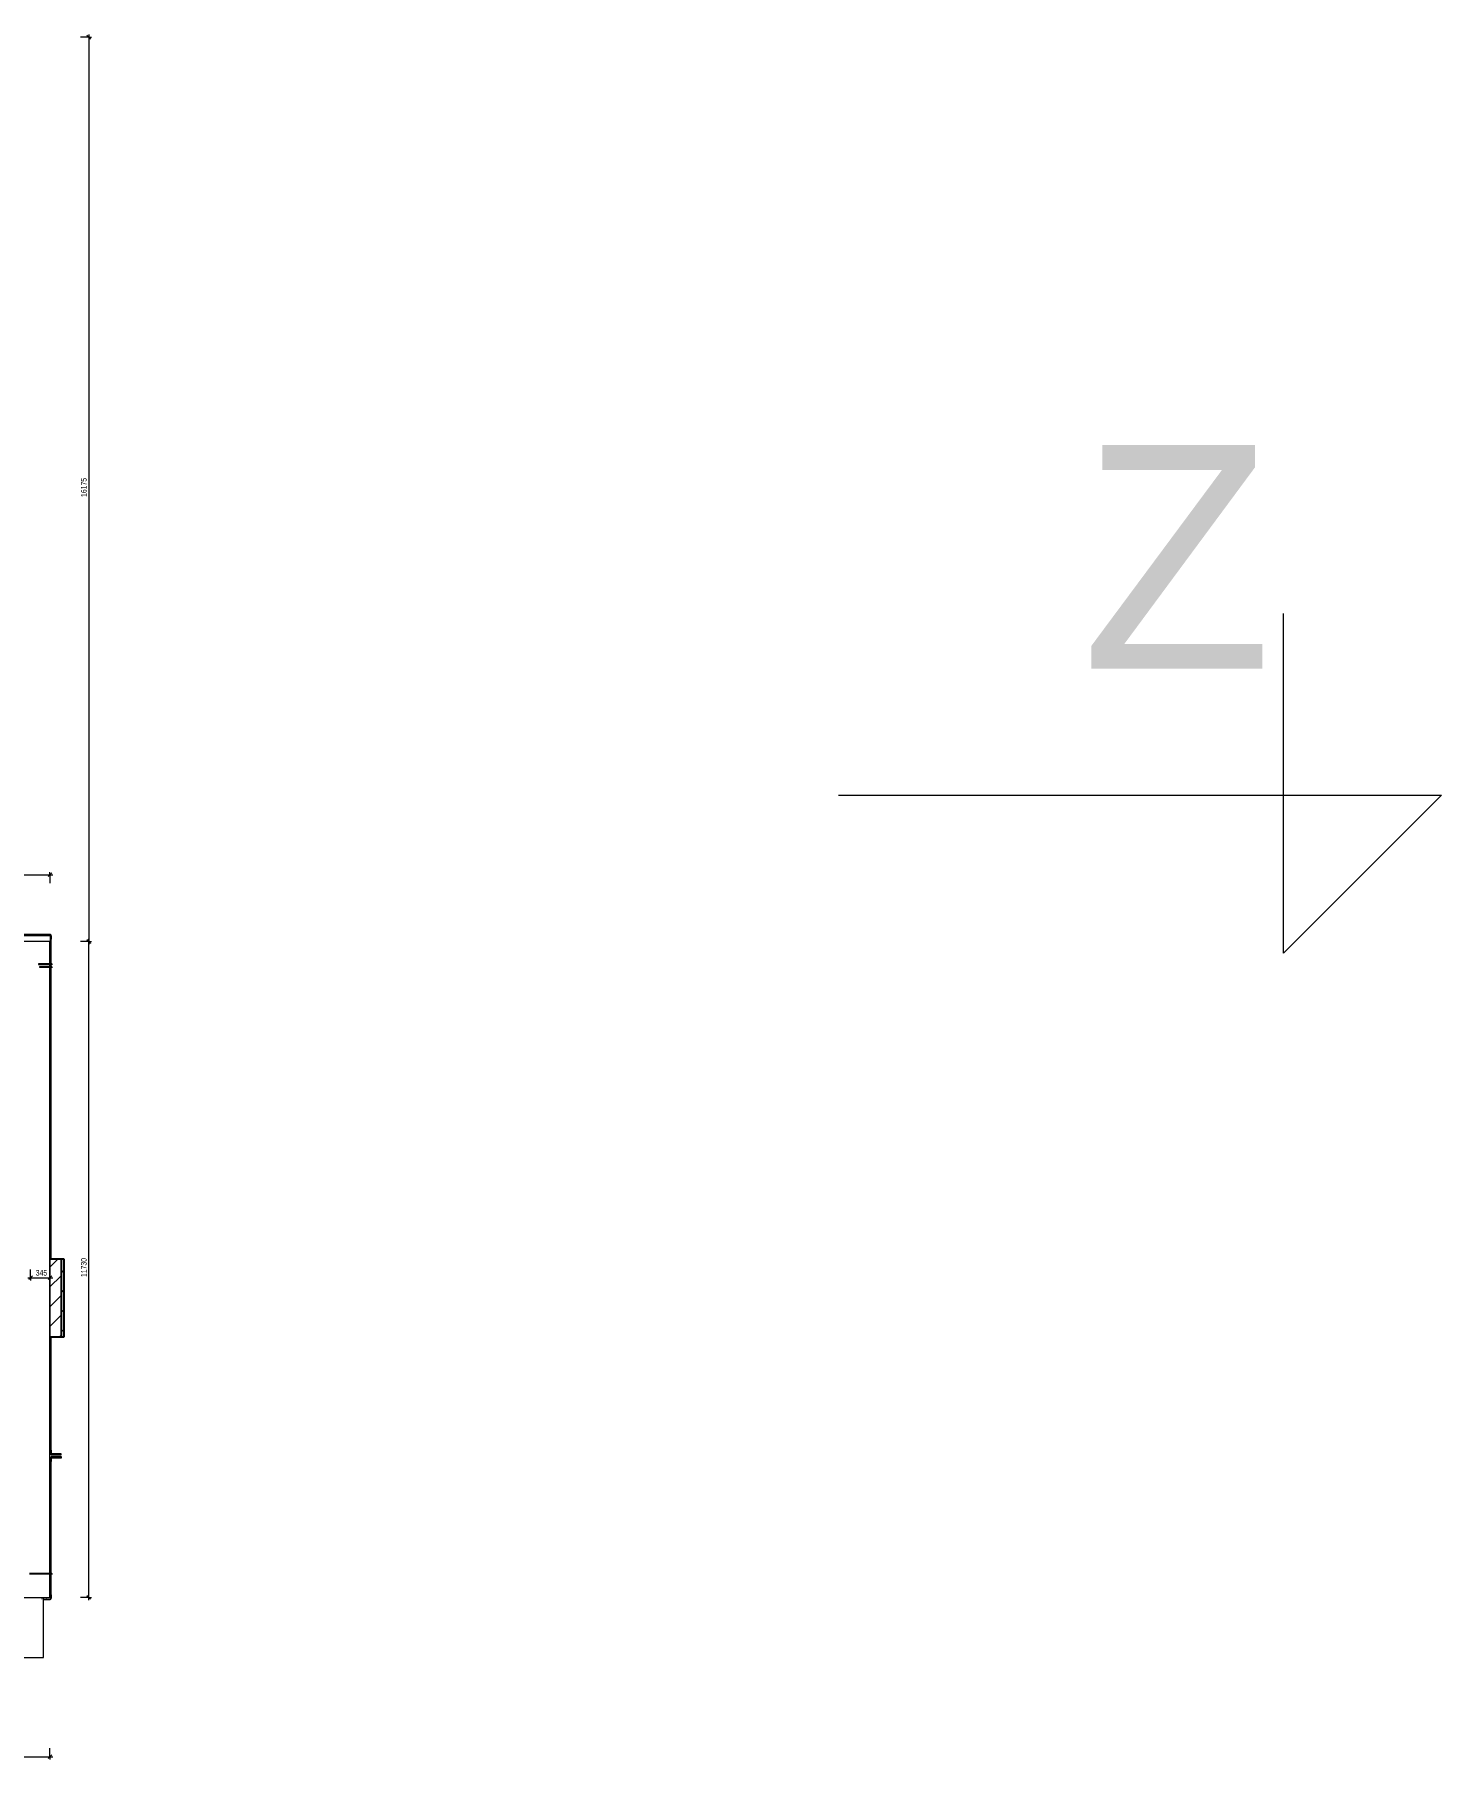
# Model space of a CAD drawing. Header units: millimetres. Extents: x 46521 to 256645, y -45352 to 20466.
# Drawn here: x 96114 to 121290, y -31867 to -1013 of the extents above; entities that cross this region are included whole.
import ezdxf

# ---------------------------------------------------------------- set-up
doc = ezdxf.new("R2010")
doc.units = ezdxf.units.MM
for name, color, linetype, lineweight in [('A-ANNO-DIMS', 211, 'Continuous', 9), ('A-ANNO-DIMS-50', 211, 'Continuous', 9), ('A-DETL-THIN', 151, 'Continuous', 13), ('A-FLOR', 192, 'Continuous', 13), ('A-GLAZ', 151, 'Continuous', 13), ('A-ROOF', 132, 'Continuous', 13), ('A-WALL', 113, 'Continuous', 13), ('E-POWR-CNDT', 130, 'Continuous', 13), ('E-POWR-CNTR', 130, 'Continuous', 13), ('E-POWR-DROP', 130, 'Continuous', 13), ('G-ANNO-TEXT', 231, 'Continuous', 9), ('Q-SPCQ', 91, 'Continuous', 13)]:
    doc.layers.add(name, color=color, linetype=linetype, lineweight=lineweight)
doc.styles.add('Arial_2', font='arial.ttf', dxfattribs={"width": 0.7, "height": 100})
doc.styles.add('Arial_4', font='arial.ttf', dxfattribs={"height": 4000})
doc.dimstyles.new('Vnitřní_-_průhledné', dxfattribs={"dimscale": 304.8, "dimtxt": 102.02594, "dimasz": 0.213255, "dimexe": 0.164042, "dimexo": 0.0625, "dimgap": 0.032808, "dimtad": 1, "dimdec": 0, "dimrnd": 5, "dimzin": 0, "dimdsep": 46, "dimtxsty": 'Arial_2', "dimblk1": 'OBLIQUE', "dimblk2": 'OBLIQUE', "dimsah": 1, "dimcen": 0.09, "dimdle": 0.164042, "dimazin": 0, "dimtfac": 1, "dimtdec": 4, "dimtix": 1, "dimtmove": 0, "dimatfit": 3, "dimfxl": 0.492126, "dimfxlon": 1, "dimtvp": 1, "dimtolj": 1, "dimtzin": 0, "dimarcsym": 2})

# ---------------------------------------------------------------- blocks, each defined once
blk = doc.blocks.new('parapet_ext - parapet_ext-1802102-STŘECHA DEMOLICE B')
at = {"layer": 'Q-SPCQ'}
h = blk.add_hatch(dxfattribs=at)
h.set_pattern_fill('FP_5', color=41, style=0, pattern_type=2)
h.set_pattern_definition([(315, (23614.28, 96339.63), (176.7767, 176.7767), [])])
h.paths.add_polyline_path([(-700, -300), (700, -300), (700, -250), (-700, -250), (-700, -260)])
at = {"layer": 'Q-SPCQ', "color": 31, "lineweight": 25}
for p, q in [((-700, -300), (-700, -250)), ((700, -300), (-700, -300)), ((700, -250), (700, -300))]:
    blk.add_line(p, q, dxfattribs=at)
blk = doc.blocks.new('Conduit Elbow - without Fittings - EMT - Standard-1108667-STŘECHA DEMOLICE B')
at = {"layer": 'E-POWR-CNDT'}
for p, q in [((-20, 10), (-75, 10)), ((-75, 10), (-75, -10)), ((-10, 75), (-10, 20)), ((10, 75), (-10, 75)), ((10, 20), (10, 75)), ((-75, -10), (-20, -10))]:
    blk.add_line(p, q, dxfattribs=at)
at = {"layer": 'E-POWR-CNDT', "flags": 128}
for points in [[(-10, 20), (-10, 20), (-10, 19), (-10, 19), (-10, 18), (-10, 18), (-10, 18), (-10, 17), (-11, 17), (-11, 16), (-11, 16), (-11, 16), (-11, 15), (-11, 15), (-12, 15), (-12, 14), (-12, 14), (-12, 14), (-12, 13), (-13, 13), (-13, 13), (-13, 13), (-14, 12), (-14, 12), (-14, 12), (-15, 12), (-15, 11), (-15, 11), (-16, 11), (-16, 11), (-16, 11), (-17, 11), (-17, 10), (-18, 10), (-18, 10), (-18, 10), (-19, 10), (-19, 10), (-19, 10), (-20, 10), (-20, 10)], [(-20, -10), (-19, -10), (-18, -10), (-16, -10), (-15, -10), (-14, -9), (-13, -9), (-12, -9), (-11, -8), (-9, -8), (-8, -8), (-7, -7), (-6, -7), (-5, -6), (-4, -5), (-3, -5), (-2, -4), (-1, -3), (0, -3), (1, -2), (2, -1), (2, 0), (3, 1), (4, 2), (5, 3), (5, 4), (6, 5), (6, 6), (7, 7), (8, 8), (8, 9), (8, 10), (9, 11), (9, 13), (9, 14), (10, 15), (10, 16), (10, 17), (10, 18), (10, 20), (10, 20)]]:
    blk.add_lwpolyline(points, dxfattribs=at)
blk = doc.blocks.new('OKNO_1k_nadsvetlik - OKNO_1k_nadsvetlik_1500x1800-1969513-STŘECHA DEMOLICE B')
at = {"layer": 'A-GLAZ'}
for p, q in [((-750, 126), (750, 126)), ((-750, 125), (-750, 126)), ((750, 126), (750, 125))]:
    blk.add_line(p, q, dxfattribs=at)
blk = doc.blocks.new('parapet_ext - parapet_ext-1802104-STŘECHA DEMOLICE B')
at = {"layer": 'Q-SPCQ'}
h = blk.add_hatch(dxfattribs=at)
h.set_pattern_fill('FP_41', color=41, style=0, pattern_type=2)
h.set_pattern_definition([(135, (-23614.28, -96289.63), (-176.7767, -176.7767), [])])
h.paths.add_polyline_path([(700, 121), (700, 300), (-700, 300), (-700, 101), (700, 101)])
at = {"layer": 'Q-SPCQ', "color": 31, "lineweight": 25}
for p, q in [((-700, 101), (-700, 300)), ((-700, 300), (700, 300)), ((700, 300), (700, 101))]:
    blk.add_line(p, q, dxfattribs=at)
blk = doc.blocks.new('DIMBLOCK6-STŘECHA DEMOLICE B')
at = {"layer": 'A-ANNO-DIMS-50'}
for p, q in [((96045, -23252), (96045, -23102)), ((96390, -23252), (96390, -23102)), ((95995, -23252), (96440, -23252)), ((96045, -23252), (96045, -23302)), ((96390, -23252), (96390, -23302))]:
    blk.add_line(p, q, dxfattribs=at)
at = {"layer": 'A-ANNO-DIMS-50', "lineweight": 18}
for p, q in [((96045, -23252), (96012, -23284)), ((96045, -23252), (96077, -23219)), ((96390, -23252), (96357, -23284)), ((96390, -23252), (96422, -23219))]:
    blk.add_line(p, q, dxfattribs=at)
at = {"layer": 'A-ANNO-DIMS-50', "color": 0, "insert": (96137, -23112), "char_height": 100, "width": 192.12, "attachment_point": 1, "line_spacing_factor": 0.941778, "style": 'Arial_2'}
blk.add_mtext('345', dxfattribs=at)
blk = doc.blocks.new('_Oblique')
at = {"color": 0, "linetype": 'ByBlock', "lineweight": -2}
blk.add_line((-0.5, -0.5), (0.5, 0.5), dxfattribs=at)
blk = doc.blocks.new('DIMBLOCK30-STŘECHA DEMOLICE B')
at = {"layer": 'A-ANNO-DIMS-50'}
for p, q in [((77440, -31817), (77440, -31667)), ((96390, -31817), (96390, -31667)), ((77440, -31817), (96440, -31817)), ((77440, -31817), (77440, -31867)), ((96390, -31817), (96390, -31867))]:
    blk.add_line(p, q, dxfattribs=at)
at = {"layer": 'A-ANNO-DIMS-50', "lineweight": 18}
for p, q in [((77440, -31817), (77407, -31850)), ((77440, -31817), (77472, -31785)), ((96390, -31817), (96357, -31850)), ((96390, -31817), (96422, -31785))]:
    blk.add_line(p, q, dxfattribs=at)
at = {"layer": 'A-ANNO-DIMS-50', "color": 0, "insert": (86781, -31678), "char_height": 100, "width": 320.2, "attachment_point": 1, "line_spacing_factor": 0.941778, "style": 'Arial_2'}
blk.add_mtext('18950', dxfattribs=at)
blk = doc.blocks.new('DIMBLOCK33-STŘECHA DEMOLICE B')
at = {"layer": 'A-ANNO-DIMS-50'}
for p, q in [((97086, -17238), (96936, -17238)), ((97086, -29019), (97086, -17188)), ((97086, -17238), (97136, -17238)), ((97086, -28969), (96936, -28969)), ((97086, -28969), (97136, -28969))]:
    blk.add_line(p, q, dxfattribs=at)
at = {"layer": 'A-ANNO-DIMS-50', "lineweight": 18}
for p, q in [((97086, -17238), (97053, -17206)), ((97086, -17238), (97118, -17271)), ((97086, -28969), (97053, -28937)), ((97086, -28969), (97118, -29002))]:
    blk.add_line(p, q, dxfattribs=at)
at = {"layer": 'A-ANNO-DIMS-50', "color": 0, "insert": (96946, -23237), "char_height": 100, "width": 320.2, "attachment_point": 1, "rotation": 90, "line_spacing_factor": 0.941778, "style": 'Arial_2'}
blk.add_mtext('11730', dxfattribs=at)
blk = doc.blocks.new('DIMBLOCK35-STŘECHA DEMOLICE B')
at = {"layer": 'A-ANNO-DIMS-50', "lineweight": 18}
for p, q in [((71465, -16044), (71433, -16076)), ((71465, -16044), (71498, -16011)), ((96390, -16044), (96357, -16076)), ((96390, -16044), (96422, -16011))]:
    blk.add_line(p, q, dxfattribs=at)
at = {"layer": 'A-ANNO-DIMS-50'}
for p, q in [((71465, -16044), (71465, -15994)), ((71465, -16044), (96440, -16044)), ((71465, -16044), (71465, -16194)), ((96390, -16044), (96390, -15994)), ((96390, -16044), (96390, -16194))]:
    blk.add_line(p, q, dxfattribs=at)
at = {"layer": 'A-ANNO-DIMS-50', "color": 0, "insert": (83794, -15904), "char_height": 100, "width": 320.2, "attachment_point": 1, "line_spacing_factor": 0.941778, "style": 'Arial_2'}
blk.add_mtext('24925', dxfattribs=at)
blk = doc.blocks.new('DIMBLOCK41-STŘECHA DEMOLICE B')
at = {"layer": 'A-ANNO-DIMS-50'}
for p, q in [((97086, -1063), (96936, -1063)), ((97086, -1013), (97086, -17288)), ((97086, -1063), (97136, -1063)), ((97086, -17238), (96936, -17238)), ((97086, -17238), (97136, -17238))]:
    blk.add_line(p, q, dxfattribs=at)
at = {"layer": 'A-ANNO-DIMS-50', "lineweight": 18}
for p, q in [((97086, -1063), (97053, -1031)), ((97086, -1063), (97118, -1096)), ((97086, -17238), (97053, -17206)), ((97086, -17238), (97118, -17271))]:
    blk.add_line(p, q, dxfattribs=at)
at = {"layer": 'A-ANNO-DIMS-50', "color": 0, "insert": (96946, -9284), "char_height": 100, "width": 320.2, "attachment_point": 1, "rotation": 90, "line_spacing_factor": 0.941778, "style": 'Arial_2'}
blk.add_mtext('16175', dxfattribs=at)

msp = doc.modelspace()

# ---------------------------------------------------------------- hatches: boundary and pattern name
at = {"layer": 'E-POWR-DROP'}
for color, points in [(41, [(96423.3, -17647.7), (96424.6, -17647.5), (96427.6, -17645.2), (96428.1, -17641.4), (96425.8, -17638.3), (96422, -17637.8), (96419.8, -17639.1), (96418.3, -17642.7), (96419.8, -17646.2), (96422, -17647.5)]), (41, [(96423.3, -17697.7), (96424.6, -17697.5), (96427.6, -17695.2), (96428.1, -17691.4), (96425.8, -17688.3), (96422, -17687.8), (96419.8, -17689.1), (96418.3, -17692.7), (96419.8, -17696.2), (96422, -17697.5)]), (41, [(96423.3, -28549.3), (96424.6, -28549.1), (96427.6, -28546.8), (96428.1, -28543), (96425.8, -28540), (96422, -28539.5), (96419.8, -28540.7), (96418.3, -28544.3), (96419.8, -28547.8), (96422, -28549.1)]), (256, [(96246.1, -29003.2), (96248.4, -29002.9), (96250.6, -29002), (96252.4, -29000.6), (96253.8, -28998.8), (96254.7, -28996.6), (96255, -28994.3), (96254.7, -28992), (96253.8, -28989.8), (96252.4, -28987.9), (96250.6, -28986.5), (96248.4, -28985.6), (96246.1, -28985.3), (96243.8, -28985.6), (96241.6, -28986.5), (96239.7, -28987.9), (96238.3, -28989.8), (96237.4, -28992), (96237.1, -28994.3), (96237.4, -28996.6), (96238.3, -28998.8), (96239.7, -29000.6), (96241.6, -29002), (96243.8, -29002.9)])]:
    msp.add_hatch(color=color, dxfattribs=at).paths.add_polyline_path(points)

# ---------------------------------------------------------------- linework, layer by layer
at = {"layer": 'A-DETL-THIN', "lineweight": 9}
for p, q in [((118461.7, -17446.6), (118461.7, -11371.7)), ((110498.3, -14618.2), (121290.2, -14618.2)), ((121290.2, -14618.2), (118461.7, -17446.6))]:
    msp.add_line(p, q, dxfattribs=at)
at = {"layer": 'A-FLOR'}
for p, q in [((96274.6, -30044.3), (96274.6, -28969.3)), ((83574.6, -30044.3), (96274.6, -30044.3))]:
    msp.add_line(p, q, dxfattribs=at)
at = {"layer": 'A-ROOF', "color": 41}
for p, q in [((96389.6, -17238.3), (74422.2, -17238.3)), ((96389.6, -17638.1), (96389.6, -17238.3)), ((96389.6, -17687.8), (96389.6, -17647.3)), ((96389.6, -28539.7), (96389.6, -17697.5)), ((96389.6, -28969.3), (96389.6, -28548.9)), ((77774.5, -28969.3), (96389.6, -28969.3))]:
    msp.add_line(p, q, dxfattribs=at)
at = {"layer": 'A-WALL'}
for p, q in [((96389.6, -28719.3), (96390.4, -28719.3)), ((96390.4, -28969.3), (96389.6, -28969.3)), ((96390.4, -28969.3), (96390.4, -28719.3))]:
    msp.add_line(p, q, dxfattribs=at)
at = {"layer": 'E-POWR-CNDT'}
for p, q in [((96331.3, -17109.2), (95483.4, -17109.2)), ((95483.4, -17127.1), (96331.3, -17127.1)), ((96397.1, -17193), (96397.1, -17638.3)), ((96415, -17637.8), (96415, -17193)), ((96397.1, -17647.4), (96397.1, -17687.7)), ((96397.1, -17697.7), (96397.1, -22914.3)), ((96415, -17687.7), (96415, -17647)), ((96415, -22914.3), (96415, -17697.1)), ((96397.1, -24314.3), (96397.1, -26332.8)), ((96415, -26332.8), (96415, -24314.3)), ((96396.1, -26332.8), (96396.1, -26387.7)), ((96396.1, -26483.3), (96396.1, -26538.2)), ((96416.1, -26387.7), (96416.1, -26332.8)), ((96416.1, -26538.2), (96416.1, -26483.3)), ((96480.9, -26397.7), (96426.1, -26397.7)), ((96426.1, -26417.7), (96480.9, -26417.7)), ((96480.9, -26453.3), (96426.1, -26453.3)), ((96426.1, -26473.4), (96480.9, -26473.4)), ((96591.1, -26398.7), (96480.9, -26398.7)), ((96480.9, -26416.6), (96591.1, -26416.6)), ((96596.1, -26454.4), (96480.9, -26454.4)), ((96480.9, -26472.3), (96596.1, -26472.3)), ((96591.1, -26416.6), (96591.1, -26398.7)), ((96596.1, -26472.3), (96596.1, -26454.4)), ((96397.1, -26538.2), (96397.1, -28539.9)), ((96415, -28539.4), (96415, -26538.2)), ((96397.1, -28549), (96397.1, -28919.5)), ((96415, -28919.5), (96415, -28548.6)), ((96320.9, -28984.3), (96274.6, -28984.3)), ((96331.3, -28985.3), (96320.9, -28985.3)), ((96386.1, -28984.3), (96331.3, -28984.3)), ((96396.1, -28919.5), (96396.1, -28974.3)), ((96416.1, -28974.3), (96416.1, -28919.5)), ((96274.6, -29004.3), (96320.9, -29004.3)), ((96320.9, -29003.2), (96331.3, -29003.2)), ((96331.3, -29004.3), (96386.1, -29004.3))]:
    msp.add_line(p, q, dxfattribs=at)
at = {"layer": 'E-POWR-CNDT', "color": 41}
for p, q in [((96340.8, -17637.7), (96183.3, -17637.7)), ((96183.3, -17637.7), (96183.3, -17647.7)), ((96183.3, -17647.7), (96340.8, -17647.7)), ((96370.8, -17687.7), (96203.3, -17687.7)), ((96203.3, -17687.7), (96203.3, -17697.7)), ((96203.3, -17697.7), (96370.8, -17697.7)), ((96373.3, -17637.7), (96340.8, -17637.7)), ((96340.8, -17647.7), (96373.3, -17647.7)), ((96403.3, -17687.7), (96370.8, -17687.7)), ((96370.8, -17697.7), (96403.3, -17697.7)), ((96340.8, -28539.3), (96023.3, -28539.3)), ((96023.3, -28549.3), (96340.8, -28549.3)), ((96373.3, -28539.3), (96340.8, -28539.3)), ((96340.8, -28549.3), (96373.3, -28549.3))]:
    msp.add_line(p, q, dxfattribs=at)
at = {"layer": 'E-POWR-CNDT', "color": 41, "flags": 128}
for points in [[(96421.9, -17637.7), (96421.4, -17637.7), (96420.8, -17637.7), (96420.1, -17637.7), (96419.4, -17637.7), (96418.5, -17637.7), (96417.7, -17637.7), (96416.7, -17637.7), (96415.7, -17637.7), (96414.6, -17637.7), (96413.4, -17637.7), (96412.2, -17637.7), (96410.9, -17637.7), (96409.5, -17637.7), (96408.1, -17637.7), (96406.7, -17637.7), (96405.2, -17637.7), (96403.6, -17637.7), (96402, -17637.7), (96400.3, -17637.7), (96398.6, -17637.7), (96396.9, -17637.7), (96395.1, -17637.7), (96393.3, -17637.7), (96391.4, -17637.7), (96389.5, -17637.7), (96387.6, -17637.7), (96385.7, -17637.7), (96383.8, -17637.7), (96381.8, -17637.7), (96379.8, -17637.7), (96377.8, -17637.7), (96375.8, -17637.7), (96373.8, -17637.7), (96373.3, -17637.7)], [(96373.3, -17647.7), (96375.3, -17647.7), (96377.3, -17647.7), (96379.3, -17647.7), (96381.3, -17647.7), (96383.2, -17647.7), (96385.2, -17647.7), (96387.1, -17647.7), (96389, -17647.7), (96390.9, -17647.7), (96392.8, -17647.7), (96394.6, -17647.7), (96396.4, -17647.7), (96398.2, -17647.7), (96399.9, -17647.7), (96401.5, -17647.7), (96403.2, -17647.7), (96404.7, -17647.7), (96406.3, -17647.7), (96407.8, -17647.7), (96409.2, -17647.7), (96410.5, -17647.7), (96411.8, -17647.7), (96413.1, -17647.7), (96414.3, -17647.7), (96415.4, -17647.7), (96416.4, -17647.7), (96417.4, -17647.7), (96418.3, -17647.7), (96419.1, -17647.7), (96419.9, -17647.7), (96420.6, -17647.7), (96421.2, -17647.7), (96421.7, -17647.7), (96422.2, -17647.7)], [(96422, -17687.7), (96421.7, -17687.7), (96421.4, -17687.7), (96421, -17687.7), (96420.7, -17687.7), (96420.3, -17687.7), (96419.8, -17687.7), (96419.3, -17687.7), (96418.9, -17687.7), (96418.3, -17687.7), (96417.8, -17687.7), (96417.2, -17687.7), (96416.7, -17687.7), (96416.1, -17687.7), (96415.4, -17687.7), (96414.8, -17687.7), (96414.1, -17687.7), (96413.4, -17687.7), (96412.7, -17687.7), (96412, -17687.7), (96411.3, -17687.7), (96410.6, -17687.7), (96409.8, -17687.7), (96409, -17687.7), (96408.3, -17687.7), (96407.5, -17687.7), (96406.7, -17687.7), (96405.9, -17687.7), (96405.1, -17687.7), (96404.3, -17687.7), (96403.5, -17687.7), (96403.3, -17687.7)], [(96403.3, -17697.7), (96404.1, -17697.7), (96404.9, -17697.7), (96405.7, -17697.7), (96406.5, -17697.7), (96407.3, -17697.7), (96408.1, -17697.7), (96408.8, -17697.7), (96409.6, -17697.7), (96410.4, -17697.7), (96411.1, -17697.7), (96411.8, -17697.7), (96412.5, -17697.7), (96413.2, -17697.7), (96413.9, -17697.7), (96414.6, -17697.7), (96415.3, -17697.7), (96415.9, -17697.7), (96416.5, -17697.7), (96417.1, -17697.7), (96417.7, -17697.7), (96418.2, -17697.7), (96418.7, -17697.7), (96419.2, -17697.7), (96419.7, -17697.7), (96420.1, -17697.7), (96420.6, -17697.7), (96420.9, -17697.7), (96421.3, -17697.7), (96421.6, -17697.7), (96421.9, -17697.7)], [(96421.9, -28539.3), (96421.4, -28539.3), (96420.8, -28539.3), (96420.1, -28539.3), (96419.4, -28539.3), (96418.5, -28539.3), (96417.7, -28539.3), (96416.7, -28539.3), (96415.7, -28539.3), (96414.6, -28539.3), (96413.4, -28539.3), (96412.2, -28539.3), (96410.9, -28539.3), (96409.5, -28539.3), (96408.1, -28539.3), (96406.7, -28539.3), (96405.2, -28539.3), (96403.6, -28539.3), (96402, -28539.3), (96400.3, -28539.3), (96398.6, -28539.3), (96396.9, -28539.3), (96395.1, -28539.3), (96393.3, -28539.3), (96391.4, -28539.3), (96389.5, -28539.3), (96387.6, -28539.3), (96385.7, -28539.3), (96383.8, -28539.3), (96381.8, -28539.3), (96379.8, -28539.3), (96377.8, -28539.3), (96375.8, -28539.3), (96373.8, -28539.3), (96373.3, -28539.3)], [(96373.3, -28549.3), (96375.3, -28549.3), (96377.3, -28549.3), (96379.3, -28549.3), (96381.3, -28549.3), (96383.2, -28549.3), (96385.2, -28549.3), (96387.1, -28549.3), (96389, -28549.3), (96390.9, -28549.3), (96392.8, -28549.3), (96394.6, -28549.3), (96396.4, -28549.3), (96398.2, -28549.3), (96399.9, -28549.3), (96401.5, -28549.3), (96403.2, -28549.3), (96404.7, -28549.3), (96406.3, -28549.3), (96407.8, -28549.3), (96409.2, -28549.3), (96410.5, -28549.3), (96411.8, -28549.3), (96413.1, -28549.3), (96414.3, -28549.3), (96415.4, -28549.3), (96416.4, -28549.3), (96417.4, -28549.3), (96418.3, -28549.3), (96419.1, -28549.3), (96419.9, -28549.3), (96420.6, -28549.3), (96421.2, -28549.3), (96421.7, -28549.3), (96422.2, -28549.3)]]:
    msp.add_lwpolyline(points, dxfattribs=at)
at = {"layer": 'E-POWR-CNDT', "flags": 128}
for points in [[(96396.1, -26387.7), (96396.1, -26388.9), (96396.2, -26390.1), (96396.3, -26391.3), (96396.4, -26392.5), (96396.7, -26393.6), (96396.9, -26394.8), (96397.2, -26396), (96397.6, -26397.1), (96398, -26398.2), (96398.4, -26399.4), (96398.9, -26400.5), (96399.5, -26401.5), (96400, -26402.6), (96400.6, -26403.6), (96401.3, -26404.6), (96402, -26405.6), (96402.7, -26406.6), (96403.5, -26407.5), (96404.3, -26408.4), (96405.2, -26409.2), (96406, -26410), (96407, -26410.8), (96407.9, -26411.6), (96408.9, -26412.3), (96409.9, -26412.9), (96410.9, -26413.6), (96411.9, -26414.2), (96413, -26414.7), (96414.1, -26415.2), (96415.2, -26415.7), (96416.3, -26416.1), (96417.5, -26416.4), (96418.6, -26416.8), (96419.8, -26417), (96421, -26417.3), (96422.2, -26417.4), (96423.4, -26417.6), (96424.6, -26417.7), (96425.8, -26417.7), (96426.1, -26417.7)], [(96426.1, -26453.3), (96424.9, -26453.3), (96423.7, -26453.4), (96422.5, -26453.5), (96421.3, -26453.7), (96420.1, -26453.9), (96418.9, -26454.2), (96417.8, -26454.5), (96416.6, -26454.8), (96415.5, -26455.2), (96414.4, -26455.7), (96413.3, -26456.2), (96412.2, -26456.7), (96411.2, -26457.3), (96410.1, -26457.9), (96409.1, -26458.6), (96408.2, -26459.3), (96407.2, -26460), (96406.3, -26460.8), (96405.4, -26461.6), (96404.5, -26462.4), (96403.7, -26463.3), (96402.9, -26464.2), (96402.2, -26465.2), (96401.5, -26466.1), (96400.8, -26467.1), (96400.2, -26468.1), (96399.6, -26469.2), (96399.1, -26470.3), (96398.6, -26471.4), (96398.1, -26472.5), (96397.7, -26473.6), (96397.3, -26474.7), (96397, -26475.9), (96396.7, -26477.1), (96396.5, -26478.2), (96396.3, -26479.4), (96396.2, -26480.6), (96396.1, -26481.8), (96396.1, -26483), (96396.1, -26483.3)], [(96426.1, -26397.7), (96425.7, -26397.6), (96425.3, -26397.6), (96424.9, -26397.6), (96424.5, -26397.5), (96424.1, -26397.5), (96423.7, -26397.4), (96423.3, -26397.3), (96422.9, -26397.1), (96422.6, -26397), (96422.2, -26396.9), (96421.8, -26396.7), (96421.5, -26396.5), (96421.1, -26396.3), (96420.8, -26396.1), (96420.4, -26395.9), (96420.1, -26395.7), (96419.8, -26395.4), (96419.5, -26395.2), (96419.2, -26394.9), (96418.9, -26394.6), (96418.7, -26394.3), (96418.4, -26394), (96418.1, -26393.7), (96417.9, -26393.4), (96417.7, -26393.1), (96417.5, -26392.7), (96417.3, -26392.4), (96417.1, -26392), (96416.9, -26391.7), (96416.8, -26391.3), (96416.6, -26390.9), (96416.5, -26390.5), (96416.4, -26390.1), (96416.3, -26389.8), (96416.2, -26389.4), (96416.2, -26389), (96416.1, -26388.6), (96416.1, -26388.2), (96416.1, -26387.8), (96416.1, -26387.7)], [(96416.1, -26483.3), (96416.1, -26482.9), (96416.1, -26482.5), (96416.2, -26482.1), (96416.2, -26481.8), (96416.3, -26481.4), (96416.4, -26481), (96416.5, -26480.6), (96416.6, -26480.2), (96416.7, -26479.8), (96416.9, -26479.5), (96417.1, -26479.1), (96417.2, -26478.7), (96417.4, -26478.4), (96417.6, -26478), (96417.8, -26477.7), (96418.1, -26477.4), (96418.3, -26477.1), (96418.6, -26476.8), (96418.8, -26476.5), (96419.1, -26476.2), (96419.4, -26475.9), (96419.7, -26475.7), (96420, -26475.4), (96420.4, -26475.2), (96420.7, -26474.9), (96421, -26474.7), (96421.4, -26474.5), (96421.7, -26474.4), (96422.1, -26474.2), (96422.5, -26474), (96422.8, -26473.9), (96423.2, -26473.8), (96423.6, -26473.7), (96424, -26473.6), (96424.4, -26473.5), (96424.8, -26473.4), (96425.2, -26473.4), (96425.6, -26473.4), (96426, -26473.4), (96426.1, -26473.4)], [(96396.1, -28974.3), (96396.1, -28974.7), (96396, -28975.1), (96396, -28975.5), (96395.9, -28975.9), (96395.9, -28976.3), (96395.8, -28976.7), (96395.7, -28977), (96395.6, -28977.4), (96395.4, -28977.8), (96395.3, -28978.2), (96395.1, -28978.5), (96394.9, -28978.9), (96394.7, -28979.2), (96394.5, -28979.6), (96394.3, -28979.9), (96394.1, -28980.2), (96393.8, -28980.6), (96393.6, -28980.9), (96393.3, -28981.2), (96393, -28981.4), (96392.7, -28981.7), (96392.4, -28982), (96392.1, -28982.2), (96391.8, -28982.5), (96391.5, -28982.7), (96391.1, -28982.9), (96390.8, -28983.1), (96390.4, -28983.3), (96390.1, -28983.4), (96389.7, -28983.6), (96389.3, -28983.7), (96388.9, -28983.8), (96388.6, -28983.9), (96388.2, -28984), (96387.8, -28984.1), (96387.4, -28984.2), (96387, -28984.2), (96386.6, -28984.2), (96386.2, -28984.3), (96386.1, -28984.3)], [(96386.1, -29004.3), (96387.3, -29004.3), (96388.5, -29004.2), (96389.7, -29004.1), (96390.9, -29003.9), (96392, -29003.7), (96393.2, -29003.4), (96394.4, -29003.1), (96395.5, -29002.8), (96396.7, -29002.4), (96397.8, -29001.9), (96398.9, -29001.4), (96399.9, -29000.9), (96401, -29000.3), (96402, -28999.7), (96403, -28999.1), (96404, -28998.4), (96405, -28997.6), (96405.9, -28996.9), (96406.8, -28996), (96407.6, -28995.2), (96408.4, -28994.3), (96409.2, -28993.4), (96410, -28992.5), (96410.7, -28991.5), (96411.3, -28990.5), (96412, -28989.5), (96412.6, -28988.4), (96413.1, -28987.4), (96413.6, -28986.3), (96414.1, -28985.2), (96414.5, -28984), (96414.8, -28982.9), (96415.2, -28981.7), (96415.4, -28980.6), (96415.7, -28979.4), (96415.8, -28978.2), (96416, -28977), (96416.1, -28975.8), (96416.1, -28974.6), (96416.1, -28974.3)]]:
    msp.add_lwpolyline(points, dxfattribs=at)
at = {"layer": 'E-POWR-CNTR', "color": 41}
for p, q in [((96423.3, -17637.7), (96423.3, -17632.7)), ((96423.3, -17652.7), (96423.3, -17647.7)), ((96423.3, -17687.7), (96423.3, -17682.7)), ((96423.3, -17702.7), (96423.3, -17697.7)), ((96428.3, -17642.7), (96433.3, -17642.7)), ((96428.3, -17692.7), (96433.3, -17692.7)), ((96423.3, -28539.3), (96423.3, -28534.3)), ((96423.3, -28554.3), (96423.3, -28549.3)), ((96428.3, -28544.3), (96433.3, -28544.3))]:
    msp.add_line(p, q, dxfattribs=at)

# ---------------------------------------------------------------- block references
at = {"layer": 'A-GLAZ', "rotation": 269.9999999999999}
msp.add_blockref('OKNO_1k_nadsvetlik - OKNO_1k_nadsvetlik_1500x1800-1969513-STŘECHA DEMOLICE B', (96264.6, -23614.3), dxfattribs=at)
at = {"layer": 'E-POWR-CNDT', "rotation": 90}
msp.add_blockref('Conduit Elbow - without Fittings - EMT - Standard-1108667-STŘECHA DEMOLICE B', (96406.1, -17118.2), dxfattribs=at)
at = {"layer": 'Q-SPCQ', "color": 31, "lineweight": 25}
for name, p, rotation in [('parapet_ext - parapet_ext-1802104-STŘECHA DEMOLICE B', (96289.6, -23614.3), 269.9999999999999), ('parapet_ext - parapet_ext-1802102-STŘECHA DEMOLICE B', (96339.6, -23614.3), 90.00000000000017)]:
    msp.add_blockref(name, p, dxfattribs=dict(at, rotation=rotation))

# ---------------------------------------------------------------- texts
at = {"layer": 'G-ANNO-TEXT', "color": 7, "insert": (114844.7, -8358.1), "char_height": 4000, "width": 4168.775, "attachment_point": 1, "style": 'Arial_4'}
msp.add_mtext('\\fArial|b0|i0|c238|p34|;Z', dxfattribs=at)

# ---------------------------------------------------------------- dimensions: what is measured, and where the dimension line sits
at = {"layer": 'A-ANNO-DIMS'}
for p1, override, picture, middle in [((96935.7, -1063.3), {"dimpost": '<>', "dimfxl": 16174.999289}, 'DIMBLOCK41-STŘECHA DEMOLICE B', (97024.7, -9150.8)), ((96935.7, -28969.3), {"dimpost": '<>', "dimfxl": 11730.939189}, 'DIMBLOCK33-STŘECHA DEMOLICE B', (97024.6, -23103.8))]:
    dim = msp.add_linear_dim(base=(97085.7, -17238.3), p1=p1, p2=(96935.7, -17238.3), angle=90, dimstyle='Vnitřní_-_průhledné', override=override, dxfattribs=at)
    dim.commit()
    dim.dimension.update_dxf_attribs({"geometry": picture, "text_midpoint": middle})
for base, p1, p2, override, picture, middle in [((96389.6, -16043.8), (71465.3, -16193.8), (96389.6, -16193.8), {"dimpost": '<>', "dimfxl": 24924.319015}, 'DIMBLOCK35-STŘECHA DEMOLICE B', (83927.5, -15982.8)), ((96389.6, -23251.8), (96044.6, -23101.8), (96389.6, -23101.8), {"dimpost": '<>', "dimfxl": 345}, 'DIMBLOCK6-STŘECHA DEMOLICE B', (96217.1, -23190.7)), ((96389.6, -31817.3), (77439.6, -31667.3), (96389.6, -31667.3), {"dimpost": '<>', "dimfxl": 18950}, 'DIMBLOCK30-STŘECHA DEMOLICE B', (86914.6, -31756.3))]:
    dim = msp.add_linear_dim(base=base, p1=p1, p2=p2, dimstyle='Vnitřní_-_průhledné', override=override, dxfattribs=at)
    dim.commit()
    dim.dimension.update_dxf_attribs({"geometry": picture, "text_midpoint": middle})

doc.saveas('drawing.dxf')
